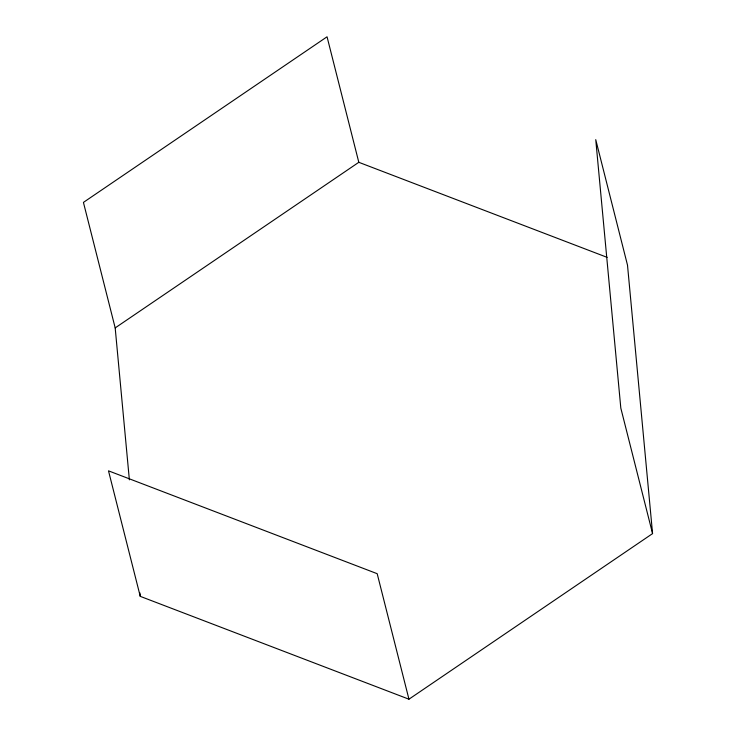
<?xml version="1.0" encoding="UTF-8"?>
<svg xmlns="http://www.w3.org/2000/svg" width="736" height="736" viewBox="0 0 736 736"><rect width="100%" height="100%" fill="white"/><g stroke="black" fill="none" stroke-linecap="round" stroke-linejoin="round"><path stroke-width="1.1" d="M129.37 479.835L115.184 327.906L358.809 162.306L607.163 257.37M408.949 699.2L377.191 573.694L108.496 470.838L140.254 596.353L408.949 699.2L652.574 533.6L627.504 265.162L595.746 139.647L620.816 408.094L652.574 533.6M358.809 162.306L327.051 36.8L83.426 202.4L115.184 327.906M139.932 592.922L140.254 596.353"/></g></svg>
